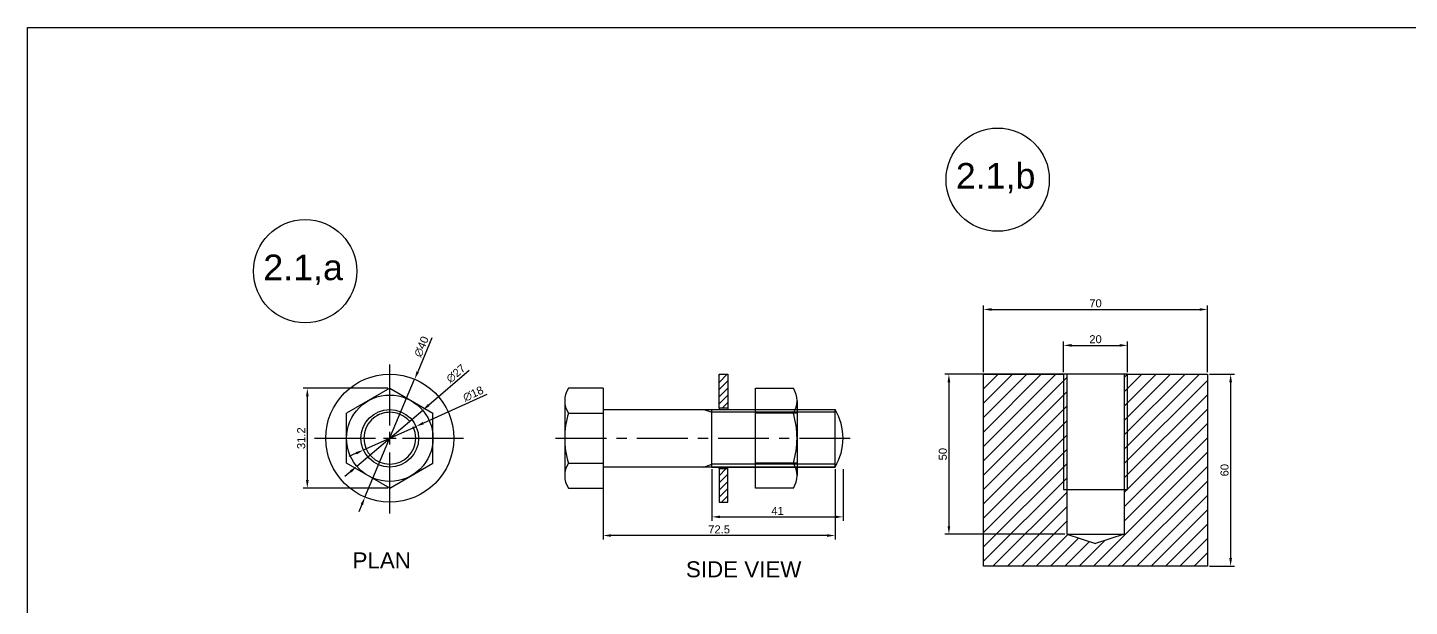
# Model space of a CAD drawing. Header units: millimetres. Extents: x 1423 to 6513, y 1291 to 1883.
# Drawn here: x 2875.9 to 3307.7, y 1702 to 1883 of the extents above; entities that cross this region are included whole.
import ezdxf

# ---------------------------------------------------------------- set-up
doc = ezdxf.new("R2010")
doc.units = ezdxf.units.MM
doc.linetypes.add('CENTER', pattern=[50.8, 31.75, -6.35, 6.35, -6.35])
doc.linetypes.add('CENTER2', pattern=[28.575, 19.05, -3.175, 3.175, -3.175])
doc.styles.get("Standard").update_dxf_attribs({"font": 'arial.ttf'})
doc.dimstyles.new('chella', dxfattribs={"dimtxt": 2.5, "dimasz": 2.5, "dimexe": 1.25, "dimexo": 0.625, "dimtad": 1, "dimdsep": 46, "dimtxsty": 'Standard', "dimcen": 2.5, "dimclrd": 3, "dimclre": 3, "dimclrt": 4, "dimadec": 0, "dimazin": 0, "dimtfac": 1, "dimtmove": 0, "dimatfit": 3, "dimfxl": 1, "dimarcsym": 0})

# ---------------------------------------------------------------- blocks, each defined once
blk = doc.blocks.new('*U146')
at = {"color": 0, "linetype": 'CENTER2', "transparency": 16777216}
for p, q in [((0, 4), (0, 23.5)), ((-23.5, 0), (-4, 0)), ((4, 0), (23.5, 0)), ((0, -23.5), (0, -4))]:
    blk.add_line(p, q, dxfattribs=at)
at = {"color": 0, "linetype": 'Continuous', "transparency": 16777216}
for p, q in [((-2, 0), (2, 0)), ((0, -2), (0, 2))]:
    blk.add_line(p, q, dxfattribs=at)
blk = doc.blocks.new('*D207')
at = {"color": 3, "lineweight": -2, "transparency": 16777216}
for p, q in [((3245.22, 1774.62), (3253.08, 1774.62)), ((3251.83, 1772.12), (3251.83, 1717.12)), ((3245.22, 1714.62), (3253.08, 1714.62))]:
    blk.add_line(p, q, dxfattribs=at)
at = {"color": 3, "transparency": 16777216}
for points in [[(3251.41, 1772.12), (3252.24, 1772.12), (3251.83, 1774.62)], [(3251.41, 1717.12), (3252.24, 1717.12), (3251.83, 1714.62)]]:
    blk.add_solid(points, dxfattribs=at)
at = {"layer": 'Defpoints', "color": 0, "transparency": 16777216}
for p in [(3244.6, 1774.62), (3244.6, 1714.62), (3251.83, 1714.62)]:
    blk.add_point(p, dxfattribs=at)
at = {"color": 4, "transparency": 16777216, "insert": (3249.93, 1744.62), "char_height": 2.5, "attachment_point": 5, "rotation": 90}
blk.add_mtext('60', dxfattribs=at)
blk = doc.blocks.new('*D208')
at = {"color": 3, "lineweight": -2, "transparency": 16777216}
for p, q in [((3174.6, 1775.24), (3174.6, 1796.11)), ((3177.1, 1794.86), (3242.1, 1794.86)), ((3244.6, 1775.24), (3244.6, 1796.11))]:
    blk.add_line(p, q, dxfattribs=at)
at = {"color": 3, "transparency": 16777216}
for points in [[(3177.1, 1795.27), (3177.1, 1794.44), (3174.6, 1794.86)], [(3242.1, 1795.27), (3242.1, 1794.44), (3244.6, 1794.86)]]:
    blk.add_solid(points, dxfattribs=at)
at = {"layer": 'Defpoints', "color": 0, "transparency": 16777216}
for p in [(3244.6, 1794.86), (3174.6, 1774.62), (3244.6, 1774.62)]:
    blk.add_point(p, dxfattribs=at)
at = {"color": 4, "transparency": 16777216, "insert": (3209.6, 1796.76), "char_height": 2.5, "attachment_point": 5}
blk.add_mtext('70', dxfattribs=at)
blk = doc.blocks.new('*D209')
at = {"color": 3, "lineweight": -2, "transparency": 16777216}
for p, q in [((3199.6, 1775.24), (3199.6, 1784.89)), ((3202.1, 1783.64), (3217.1, 1783.64)), ((3219.6, 1775.24), (3219.6, 1784.89))]:
    blk.add_line(p, q, dxfattribs=at)
at = {"color": 3, "transparency": 16777216}
for points in [[(3202.1, 1784.06), (3202.1, 1783.22), (3199.6, 1783.64)], [(3217.1, 1784.06), (3217.1, 1783.22), (3219.6, 1783.64)]]:
    blk.add_solid(points, dxfattribs=at)
at = {"layer": 'Defpoints', "color": 0, "transparency": 16777216}
for p in [(3219.6, 1783.64), (3199.6, 1774.62), (3219.6, 1774.62)]:
    blk.add_point(p, dxfattribs=at)
at = {"color": 4, "transparency": 16777216, "insert": (3209.6, 1785.54), "char_height": 2.5, "attachment_point": 5}
blk.add_mtext('20', dxfattribs=at)
blk = doc.blocks.new('*D210')
at = {"color": 3, "lineweight": -2, "transparency": 16777216}
for p, q in [((3199.97, 1774.62), (3162.54, 1774.62)), ((3163.79, 1772.12), (3163.79, 1727.12)), ((3199.97, 1724.62), (3162.54, 1724.62))]:
    blk.add_line(p, q, dxfattribs=at)
at = {"color": 3, "transparency": 16777216}
for points in [[(3163.38, 1772.12), (3164.21, 1772.12), (3163.79, 1774.62)], [(3163.38, 1727.12), (3164.21, 1727.12), (3163.79, 1724.62)]]:
    blk.add_solid(points, dxfattribs=at)
at = {"layer": 'Defpoints', "color": 0, "transparency": 16777216}
for p in [(3200.6, 1774.62), (3163.79, 1724.62), (3200.6, 1724.62)]:
    blk.add_point(p, dxfattribs=at)
at = {"color": 4, "transparency": 16777216, "insert": (3161.89, 1749.62), "char_height": 2.5, "attachment_point": 5, "rotation": 90}
blk.add_mtext('50', dxfattribs=at)
blk = doc.blocks.new('*D211')
at = {"color": 3, "lineweight": -2, "transparency": 16777216}
for p, q in [((3002.25, 1785.94), (2997.8, 1775.35)), ((2981.31, 1736.18), (2996.83, 1773.05)), ((2980.34, 1733.88), (2979.37, 1731.57))]:
    blk.add_line(p, q, dxfattribs=at)
at = {"color": 3, "transparency": 16777216}
for points in [[(2997.41, 1775.52), (2998.18, 1775.19), (2996.83, 1773.05)], [(2979.96, 1734.04), (2980.73, 1733.71), (2981.31, 1736.18)]]:
    blk.add_solid(points, dxfattribs=at)
at = {"layer": 'Defpoints', "color": 0, "transparency": 16777216}
for p in [(2996.83, 1773.05), (2981.31, 1736.18)]:
    blk.add_point(p, dxfattribs=at)
at = {"color": 4, "transparency": 16777216, "insert": (2998.97, 1783.23), "char_height": 2.5, "attachment_point": 5, "rotation": 67.1772}
blk.add_mtext('∅40', dxfattribs=at)
blk = doc.blocks.new('*D212')
at = {"color": 3, "lineweight": -2, "transparency": 16777216}
for p, q in [((3013.89, 1775.76), (3001.25, 1764.99)), ((2978.79, 1745.86), (2999.35, 1763.37)), ((2976.89, 1744.24), (2974.99, 1742.62))]:
    blk.add_line(p, q, dxfattribs=at)
at = {"color": 3, "transparency": 16777216}
for points in [[(3000.98, 1765.31), (3001.52, 1764.67), (2999.35, 1763.37)], [(2976.62, 1744.56), (2977.16, 1743.92), (2978.79, 1745.86)]]:
    blk.add_solid(points, dxfattribs=at)
at = {"layer": 'Defpoints', "color": 0, "transparency": 16777216}
for p in [(2999.35, 1763.37), (2978.79, 1745.86)]:
    blk.add_point(p, dxfattribs=at)
at = {"color": 4, "transparency": 16777216, "insert": (3009.73, 1774.81), "char_height": 2.5, "attachment_point": 5, "rotation": 40.4289}
blk.add_mtext('∅27', dxfattribs=at)
blk = doc.blocks.new('*D213')
at = {"color": 3, "lineweight": -2, "transparency": 16777216}
for p, q in [((3019.4, 1768.24), (2999.56, 1759.33)), ((2980.86, 1750.93), (2997.28, 1758.3)), ((2978.58, 1749.9), (2976.3, 1748.88))]:
    blk.add_line(p, q, dxfattribs=at)
at = {"color": 3, "transparency": 16777216}
for points in [[(2999.39, 1759.71), (2999.73, 1758.95), (2997.28, 1758.3)], [(2978.41, 1750.28), (2978.75, 1749.52), (2980.86, 1750.93)]]:
    blk.add_solid(points, dxfattribs=at)
at = {"layer": 'Defpoints', "color": 0, "transparency": 16777216}
for p in [(2997.28, 1758.3), (2980.86, 1750.93)]:
    blk.add_point(p, dxfattribs=at)
at = {"color": 4, "transparency": 16777216, "insert": (3015.14, 1768.49), "char_height": 2.5, "attachment_point": 5, "rotation": 24.1868}
blk.add_mtext('∅18', dxfattribs=at)
blk = doc.blocks.new('*D214')
at = {"color": 3, "lineweight": -2, "transparency": 16777216}
for p, q in [((2988.44, 1770.22), (2962.05, 1770.22)), ((2963.3, 1767.72), (2963.3, 1741.52)), ((2988.44, 1739.02), (2962.05, 1739.02))]:
    blk.add_line(p, q, dxfattribs=at)
at = {"color": 3, "transparency": 16777216}
for points in [[(2962.88, 1767.72), (2963.72, 1767.72), (2963.3, 1770.22)], [(2962.88, 1741.52), (2963.72, 1741.52), (2963.3, 1739.02)]]:
    blk.add_solid(points, dxfattribs=at)
at = {"layer": 'Defpoints', "color": 0, "transparency": 16777216}
for p in [(2989.07, 1770.22), (2963.3, 1739.02), (2989.07, 1739.02)]:
    blk.add_point(p, dxfattribs=at)
at = {"color": 4, "transparency": 16777216, "insert": (2961.4, 1754.62), "char_height": 2.5, "attachment_point": 5, "rotation": 90}
blk.add_mtext('31.2', dxfattribs=at)
blk = doc.blocks.new('*D215')
at = {"color": 3, "lineweight": -2, "transparency": 16777216}
for p, q in [((3089.73, 1744.99), (3089.73, 1728.77)), ((3130.73, 1744.99), (3130.73, 1728.77)), ((3092.23, 1730.02), (3128.23, 1730.02))]:
    blk.add_line(p, q, dxfattribs=at)
at = {"color": 3, "transparency": 16777216}
for points in [[(3092.23, 1730.43), (3092.23, 1729.6), (3089.73, 1730.02)], [(3128.23, 1730.43), (3128.23, 1729.6), (3130.73, 1730.02)]]:
    blk.add_solid(points, dxfattribs=at)
at = {"layer": 'Defpoints', "color": 0, "transparency": 16777216}
for p in [(3089.73, 1745.62), (3130.73, 1745.62), (3130.73, 1730.02)]:
    blk.add_point(p, dxfattribs=at)
at = {"color": 4, "transparency": 16777216, "insert": (3110.23, 1731.9), "char_height": 2.5, "attachment_point": 5}
blk.add_mtext('41', dxfattribs=at)
blk = doc.blocks.new('*D216')
at = {"color": 3, "lineweight": -2, "transparency": 16777216}
for p, q in [((3055.73, 1744.99), (3055.73, 1722.95)), ((3128.23, 1744.99), (3128.23, 1722.95)), ((3125.73, 1724.2), (3058.23, 1724.2))]:
    blk.add_line(p, q, dxfattribs=at)
at = {"color": 3, "transparency": 16777216}
for points in [[(3058.23, 1724.61), (3058.23, 1723.78), (3055.73, 1724.2)], [(3125.73, 1724.61), (3125.73, 1723.78), (3128.23, 1724.2)]]:
    blk.add_solid(points, dxfattribs=at)
at = {"layer": 'Defpoints', "color": 0, "transparency": 16777216}
for p in [(3055.73, 1745.62), (3128.23, 1745.62), (3055.73, 1724.2)]:
    blk.add_point(p, dxfattribs=at)
at = {"color": 4, "transparency": 16777216, "insert": (3091.98, 1726.1), "char_height": 2.5, "attachment_point": 5}
blk.add_mtext('72.5', dxfattribs=at)

msp = doc.modelspace()

# ---------------------------------------------------------------- hatches: boundary and pattern name
h = msp.add_hatch()
h.set_pattern_fill('ANSI31', color=3, scale=0.5)
h.set_pattern_definition([(45, (603.0216, -243.1807), (-1.122532, 1.122532), [])])
h.paths.add_polyline_path([(3094.675, 1774.615), (3091.975, 1774.615), (3091.975, 1764.115), (3094.675, 1764.115)])
h.paths.add_polyline_path([(3094.675, 1745.115), (3091.975, 1745.115), (3091.975, 1734.615), (3094.675, 1734.615)])
h = msp.add_hatch()
h.set_pattern_fill('ANSI31', color=3)
h.set_pattern_definition([(45, (557.1876, -241.223), (-2.245064, 2.245064), [])])
h.paths.add_polyline_path([(3199.597, 1774.615), (3174.597, 1774.615), (3174.597, 1714.615), (3244.597, 1714.615), (3244.597, 1774.615), (3219.597, 1774.615), (3219.597, 1738.615), (3218.597, 1738.615), (3218.597, 1724.615), (3209.597, 1721.691), (3200.597, 1724.615), (3200.597, 1738.615), (3199.597, 1738.615)])
h.paths.add_polyline_path([(3200.597, 1774.615), (3199.597, 1774.615), (3199.597, 1738.615), (3200.597, 1738.615)], flags=17)
h.paths.add_polyline_path([(3219.597, 1774.615), (3218.597, 1774.615), (3218.597, 1738.615), (3219.597, 1738.615)], flags=17)

# ---------------------------------------------------------------- linework, layer by layer
at = {"color": 4}
for p, q in [((3091.975, 1764.115), (3091.975, 1774.615)), ((3091.975, 1774.615), (3094.675, 1774.615)), ((3094.675, 1774.615), (3094.675, 1764.115)), ((3174.597, 1714.615), (3174.597, 1774.615)), ((3174.597, 1774.615), (3199.597, 1774.615)), ((3199.597, 1774.615), (3199.597, 1738.615)), ((3219.597, 1774.615), (3199.597, 1774.615)), ((3200.597, 1774.615), (3200.597, 1724.615)), ((3218.597, 1774.615), (3218.597, 1724.615)), ((3219.597, 1738.615), (3219.597, 1774.615)), ((3219.597, 1774.615), (3244.597, 1774.615)), ((3244.597, 1774.615), (3244.597, 1714.615)), ((2989.069, 1770.215), (2975.569, 1762.415)), ((2989.069, 1770.215), (3002.569, 1762.415)), ((3043.725, 1766.315), (3043.725, 1742.915)), ((3055.725, 1770.215), (3044.876, 1770.215)), ((3055.725, 1770.215), (3055.725, 1739.015)), ((3103.325, 1739.015), (3103.325, 1770.215)), ((3103.325, 1770.215), (3115.175, 1770.215)), ((3116.325, 1766.315), (3116.325, 1742.915)), ((2975.569, 1746.815), (2975.569, 1762.415)), ((3002.569, 1746.815), (3002.569, 1762.415)), ((3044.876, 1762.415), (3055.725, 1762.415)), ((3055.725, 1763.615), (3128.225, 1763.615)), ((3087.225, 1763.615), (3089.725, 1762.715)), ((3089.725, 1745.615), (3089.725, 1763.615)), ((3128.225, 1762.715), (3089.725, 1762.715)), ((3091.975, 1764.115), (3094.675, 1764.115)), ((3091.975, 1764.115), (3091.975, 1763.615)), ((3094.675, 1764.115), (3094.675, 1763.615)), ((3116.325, 1762.415), (3103.325, 1762.415)), ((3128.225, 1745.615), (3128.225, 1763.615)), ((2989.069, 1739.015), (2975.569, 1746.815)), ((2989.069, 1739.015), (3002.569, 1746.815)), ((3044.876, 1746.815), (3055.725, 1746.815)), ((3128.225, 1745.615), (3055.725, 1745.615)), ((3087.225, 1745.615), (3089.725, 1746.515)), ((3128.225, 1746.515), (3089.725, 1746.515)), ((3089.725, 1745.615), (3128.225, 1745.615)), ((3091.975, 1745.115), (3091.975, 1745.615)), ((3091.975, 1745.115), (3091.975, 1734.615)), ((3091.975, 1745.115), (3094.675, 1745.115)), ((3094.675, 1745.115), (3094.675, 1745.615)), ((3094.675, 1734.615), (3094.675, 1745.115)), ((3116.325, 1746.815), (3103.325, 1746.815)), ((3044.876, 1739.015), (3055.725, 1739.015)), ((3115.175, 1739.015), (3103.325, 1739.015)), ((3199.597, 1738.615), (3219.597, 1738.615)), ((3091.975, 1734.615), (3094.675, 1734.615)), ((3200.597, 1724.615), (3218.597, 1724.615)), ((3200.597, 1724.615), (3209.597, 1721.691)), ((3218.597, 1724.615), (3209.597, 1721.691)), ((3244.597, 1714.615), (3174.597, 1714.615))]:
    msp.add_line(p, q, dxfattribs=at)
at = {"color": 1, "linetype": 'CENTER', "ltscale": 0.5}
msp.add_line((3040.885, 1754.615), (3133.337, 1754.615), dxfattribs=at)
at = {"color": 6}
msp.add_lwpolyline([(3565.25, 1422.265), (2875.9, 1422.265), (2875.9, 1882.958), (3565.25, 1882.958)], close=True, dxfattribs=at)
at = {"color": 4, "lineweight": 25}
for centre in [(3179.027, 1835.433), (2962.624, 1806.812)]:
    msp.add_circle(centre, 16.141, dxfattribs=at)
at = {"color": 4}
for radius in [20, 13.5, 9]:
    msp.add_circle((2989.069, 1754.615), radius, dxfattribs=at)
for centre, radius, start, end in [((3050.912, 1766.315), 7.186, 147.13277, 212.86723), ((3109.139, 1766.315), 7.186, 327.13277, 32.86723), ((2989.069, 1754.615), 8.1, 90, 0), ((2989.069, 1754.615), 8.1, 90, 180), ((2989.069, 1754.615), 8.1, 90, 120), ((2989.069, 1754.615), 8.1, 42.12418, 90), ((3070.745, 1754.615), 27.02, 163.22135, 196.77865), ((3089.305, 1754.615), 27.02, 343.22135, 16.77865), ((3113.275, 1754.615), 17.45, 328.95178, 31.04822), ((2989.069, 1754.615), 8.1, 0, 25.88982), ((3050.912, 1742.915), 7.186, 147.13277, 212.86723), ((3109.139, 1742.915), 7.186, 327.13277, 32.86723)]:
    msp.add_arc(centre, radius, start, end, dxfattribs=at)

# ---------------------------------------------------------------- block references
at = {"color": 1, "linetype": 'CENTER2'}
msp.add_blockref('*U146', (2989.069, 1754.615), dxfattribs=at)

# ---------------------------------------------------------------- texts
at = {"color": 4, "linetype": 'ByBlock', "ltscale": 0.2}
for s, p in [('2.1,b', (3165.959, 1832.638)), ('2.1,a', (2949.556, 1804.017))]:
    msp.add_text(s, height=8, dxfattribs=at).set_placement(p)
at = {"color": 4}
for s, p in [('PLAN', (2977.425, 1713.914)), ('SIDE VIEW', (3081.61, 1711.142))]:
    msp.add_text(s, height=5, dxfattribs=at).set_placement(p)

# ---------------------------------------------------------------- dimensions: what is measured, and where the dimension line sits
for base, p1, p2, picture, middle in [((3244.597, 1794.856), (3174.597, 1774.615), (3244.597, 1774.615), '*D208', (3209.597, 1796.758)), ((3219.597, 1783.642), (3199.597, 1774.615), (3219.597, 1774.615), '*D209', (3209.597, 1785.543)), ((3055.725, 1724.198), (3128.225, 1745.615), (3055.725, 1745.615), '*D216', (3091.975, 1726.099)), ((3130.725, 1730.016), (3089.725, 1745.615), (3130.725, 1745.615), '*D215', (3110.225, 1731.896))]:
    dim = msp.add_linear_dim(base=base, p1=p1, p2=p2, dimstyle='chella', dxfattribs=at)
    dim.commit()
    dim.dimension.update_dxf_attribs({"geometry": picture, "text_midpoint": middle})
for p1, p2, picture, middle in [((2981.311, 1736.181), (2996.826, 1773.049), '*D211', (3000.789, 1782.466)), ((2978.792, 1745.86), (2999.345, 1763.37), '*D212', (3011.012, 1773.309)), ((2980.859, 1750.928), (2997.279, 1758.302), '*D213', (3015.952, 1766.689))]:
    dim = msp.add_diameter_dim_2p(p1=p1, p2=p2, dimstyle='chella', dxfattribs=at)
    dim.commit()
    dim.dimension.update_dxf_attribs({"geometry": picture, "text_midpoint": middle, "dimtype": 163})
for base, p1, p2, picture, middle in [((3163.794, 1724.615), (3200.597, 1774.615), (3200.597, 1724.615), '*D210', (3161.893, 1749.615)), ((3251.828, 1714.615), (3244.597, 1774.615), (3244.597, 1714.615), '*D207', (3249.927, 1744.615)), ((2963.301, 1739.015), (2989.069, 1770.215), (2989.069, 1739.015), '*D214', (2961.398, 1754.615))]:
    dim = msp.add_linear_dim(base=base, p1=p1, p2=p2, angle=90, dimstyle='chella', dxfattribs=at)
    dim.commit()
    dim.dimension.update_dxf_attribs({"geometry": picture, "text_midpoint": middle})

doc.saveas('drawing.dxf')
